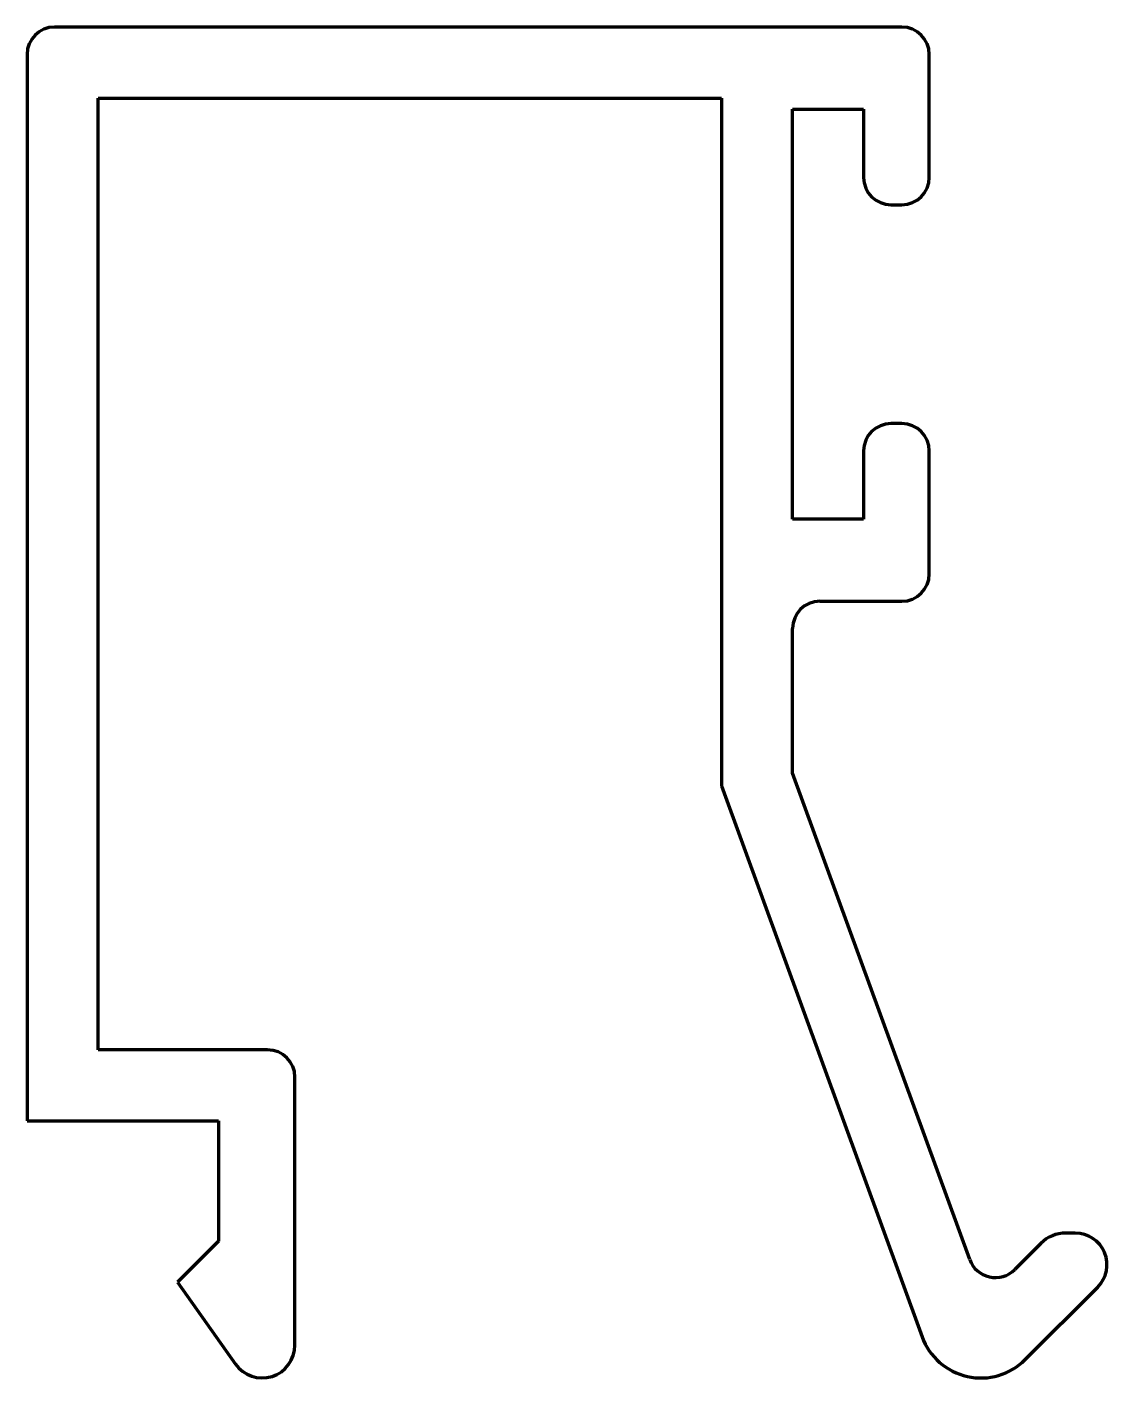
# Model space of a CAD drawing. Header units: millimetres. Extents: x 466.5 to 486.3, y 3148.5 to 3173.2.
import ezdxf

# ---------------------------------------------------------------- set-up
doc = ezdxf.new("R2010")
doc.units = ezdxf.units.MM

msp = doc.modelspace()

# ---------------------------------------------------------------- linework, layer by layer
at = {"lineweight": 100}
for p, q in [((482.549, 3173.17), (467.049, 3173.17)), ((466.549, 3172.67), (466.549, 3153.17)), ((483.049, 3170.42), (483.049, 3172.67)), ((467.849, 3154.47), (467.849, 3171.87)), ((467.849, 3171.87), (479.249, 3171.87)), ((479.249, 3171.87), (479.249, 3159.297)), ((480.549, 3164.17), (480.549, 3171.67)), ((480.549, 3171.67), (481.849, 3171.67)), ((481.849, 3171.67), (481.849, 3170.42)), ((482.349, 3169.92), (482.549, 3169.92)), ((482.549, 3165.92), (482.349, 3165.92)), ((481.849, 3165.42), (481.849, 3164.17)), ((483.049, 3163.17), (483.049, 3165.42)), ((481.849, 3164.17), (480.549, 3164.17)), ((481.049, 3162.67), (482.549, 3162.67)), ((480.549, 3159.526), (480.549, 3162.17)), ((483.788, 3150.634), (480.549, 3159.526)), ((479.249, 3159.297), (482.918, 3149.223)), ((470.949, 3154.47), (467.849, 3154.47)), ((471.449, 3149.07), (471.449, 3153.97)), ((466.549, 3153.17), (470.049, 3153.17)), ((470.049, 3153.17), (470.049, 3150.97)), ((485.72, 3151.12), (485.549, 3151.12)), ((470.049, 3150.97), (469.299, 3150.22)), ((485.09, 3150.929), (484.611, 3150.451)), ((469.299, 3150.22), (470.36, 3148.723)), ((484.804, 3148.805), (486.13, 3150.131))]:
    msp.add_line(p, q, dxfattribs=at)
for centre, radius, start, end in [((467.049, 3172.67), 0.5, 90, 180), ((482.549, 3172.67), 0.5, 0, 90), ((482.349, 3170.42), 0.5, 180, 270), ((482.549, 3170.42), 0.5, 270, 0), ((482.349, 3165.42), 0.5, 90, 180), ((482.549, 3165.42), 0.5, 0, 90), ((482.549, 3163.17), 0.5, 270, 0), ((481.049, 3162.17), 0.5, 90, 180), ((470.949, 3153.97), 0.5, 0, 90), ((485.549, 3150.47), 0.65, 90, 135), ((485.72, 3150.54), 0.579, 315, 90), ((484.258, 3150.805), 0.5, 200.0125, 315), ((470.849, 3149.07), 0.6, 215.3149, 0), ((483.994, 3149.615), 1.145, 200.0125, 315)]:
    msp.add_arc(centre, radius, start, end, dxfattribs=at)

doc.saveas('drawing.dxf')
